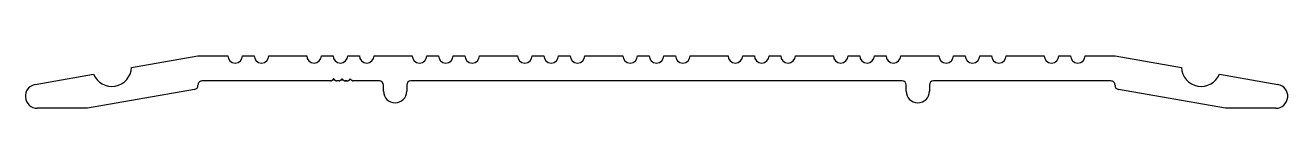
# Model space of a CAD drawing. Header units: inches. Extents: x -82 to 71, y -3 to 3.
import ezdxf

# ---------------------------------------------------------------- set-up
doc = ezdxf.new("R2010")
doc.units = ezdxf.units.IN
doc.header["$MEASUREMENT"] = 0
doc.layers.add('1', color=7, linetype='Continuous')

msp = doc.modelspace()

# ---------------------------------------------------------------- linework, layer by layer
at = {"layer": '1', "color": 7, "linetype": 'Continuous'}
for p, q in [((-68.89, 2.03), (-60.88, 3.45)), ((-60.88, 3.45), (-57.28, 3.45)), ((-55.5, 3.45), (-54.1, 3.45)), ((-52.32, 3.45), (-47.75, 3.45)), ((-45.97, 3.45), (-44.57, 3.45)), ((-42.79, 3.45), (-41.39, 3.45)), ((-39.61, 3.45), (-35.03, 3.45)), ((-33.25, 3.45), (-31.85, 3.45)), ((-30.07, 3.45), (-28.67, 3.45)), ((-26.89, 3.45), (-22.31, 3.45)), ((-20.53, 3.45), (-19.13, 3.45)), ((-17.35, 3.45), (-15.95, 3.45)), ((-14.17, 3.45), (-9.6, 3.45)), ((-7.82, 3.45), (-6.42, 3.45)), ((-4.64, 3.45), (-3.24, 3.45)), ((-1.46, 3.45), (3.11, 3.45)), ((4.89, 3.45), (6.29, 3.45)), ((8.07, 3.45), (9.47, 3.45)), ((11.25, 3.45), (15.82, 3.45)), ((17.6, 3.45), (19, 3.45)), ((20.78, 3.45), (22.18, 3.45)), ((23.96, 3.45), (28.55, 3.45)), ((30.33, 3.45), (31.73, 3.45)), ((33.51, 3.45), (34.91, 3.45)), ((36.69, 3.45), (41.26, 3.45)), ((43.04, 3.45), (44.44, 3.45)), ((46.22, 3.45), (49.82, 3.45)), ((49.82, 3.45), (57.83, 2.03)), ((-80.53, -0.02), (-73.49, 1.22)), ((-45.49, 0.4), (-60.38, 0.4)), ((-44.85, 0.4), (-45.49, 0.4)), ((-44.5, 0.64), (-44.67, 0.47)), ((-44.32, 0.47), (-44.49, 0.64)), ((-43.85, 0.4), (-44.14, 0.4)), ((-43.5, 0.64), (-43.67, 0.47)), ((-43.32, 0.47), (-43.49, 0.64)), ((-42.85, 0.4), (-43.14, 0.4)), ((-43.14, 0.4), (-42.85, 0.4)), ((-42.85, 0.4), (-43.14, 0.4)), ((-43.14, 0.4), (-42.85, 0.4)), ((-42.85, 0.4), (-43.14, 0.4)), ((-42.5, 0.64), (-42.68, 0.47)), ((-42.32, 0.47), (-42.49, 0.64)), ((-41.77, 0.4), (-42.14, 0.4)), ((-42.14, 0.4), (-42.14, 0.4)), ((-38.98, 0.4), (-41.77, 0.4)), ((24.12, 0.4), (-35.18, 0.4)), ((49.32, 0.4), (27.92, 0.4)), ((62.43, 1.22), (69.47, -0.02)), ((-61.29, -0.63), (-74.2, -2.9)), ((-38.48, -0.84), (-38.48, -0.1)), ((-35.68, -0.1), (-35.68, -0.84)), ((24.62, -0.84), (24.62, -0.1)), ((27.42, -0.1), (27.42, -0.84)), ((63.15, -2.9), (50.23, -0.63)), ((-74.2, -2.9), (-80.27, -2.9)), ((69.22, -2.9), (63.15, -2.9))]:
    msp.add_line(p, q, dxfattribs=at)
for centre, radius, start, end in [((-56.39, 3.45), 0.89, 180, 0), ((-53.21, 3.45), 0.89, 180, 360), ((-46.86, 3.45), 0.89, 180, 0), ((-43.68, 3.45), 0.89, 180, 0), ((-40.5, 3.45), 0.89, 180, 360), ((-34.14, 3.45), 0.89, 180, 0), ((-30.96, 3.45), 0.89, 180, 0), ((-27.78, 3.45), 0.89, 180, 360), ((-21.42, 3.45), 0.89, 180, 0), ((-18.24, 3.45), 0.89, 180, 0), ((-15.06, 3.45), 0.89, 180, 0), ((-8.71, 3.45), 0.89, 180, 0), ((-5.53, 3.45), 0.89, 180, 0), ((-2.35, 3.45), 0.89, 180, 0), ((4, 3.45), 0.89, 180, 0), ((7.18, 3.45), 0.89, 180, 0), ((10.36, 3.45), 0.89, 180, 0), ((16.71, 3.45), 0.89, 180, 360), ((19.89, 3.45), 0.89, 180, 0), ((23.07, 3.45), 0.89, 180, 0), ((29.44, 3.45), 0.89, 180, 360), ((32.62, 3.45), 0.89, 180, 0), ((35.8, 3.45), 0.89, 180, 0), ((42.15, 3.45), 0.89, 180, 360), ((45.33, 3.45), 0.89, 180, 0), ((-71.28, 2.13), 2.39, 202.321, 357.679), ((60.22, 2.13), 2.39, 182.321, 337.679), ((-60.38, -0.1), 0.5, 90, 181.7848), ((-44.85, 0.65), 0.25, 270, 315), ((-44.5, 0.63), 0.008, 45, 135), ((-44.14, 0.65), 0.25, 225, 270), ((-43.85, 0.65), 0.25, 270, 315), ((-43.5, 0.63), 0.008, 45, 135), ((-43.14, 0.65), 0.25, 225, 270), ((-42.85, 0.65), 0.25, 270, 315), ((-42.5, 0.63), 0.008, 45, 135), ((-42.14, 0.65), 0.25, 225, 270), ((-38.98, -0.1), 0.5, 360, 90), ((-35.18, -0.1), 0.5, 90, 180), ((24.12, -0.1), 0.5, 360, 90), ((27.92, -0.1), 0.5, 90, 180), ((49.32, -0.1), 0.5, 358.2152, 90), ((-80.27, -1.45), 1.45, 100, 270), ((-61.38, -0.14), 0.5, 280, 1.7848), ((-37.08, -0.84), 1.4, 180, 360), ((26.02, -0.84), 1.4, 180, 360), ((50.32, -0.14), 0.5, 178.2152, 260), ((69.22, -1.45), 1.45, 270, 80)]:
    msp.add_arc(centre, radius, start, end, dxfattribs=at)

doc.saveas('drawing.dxf')
